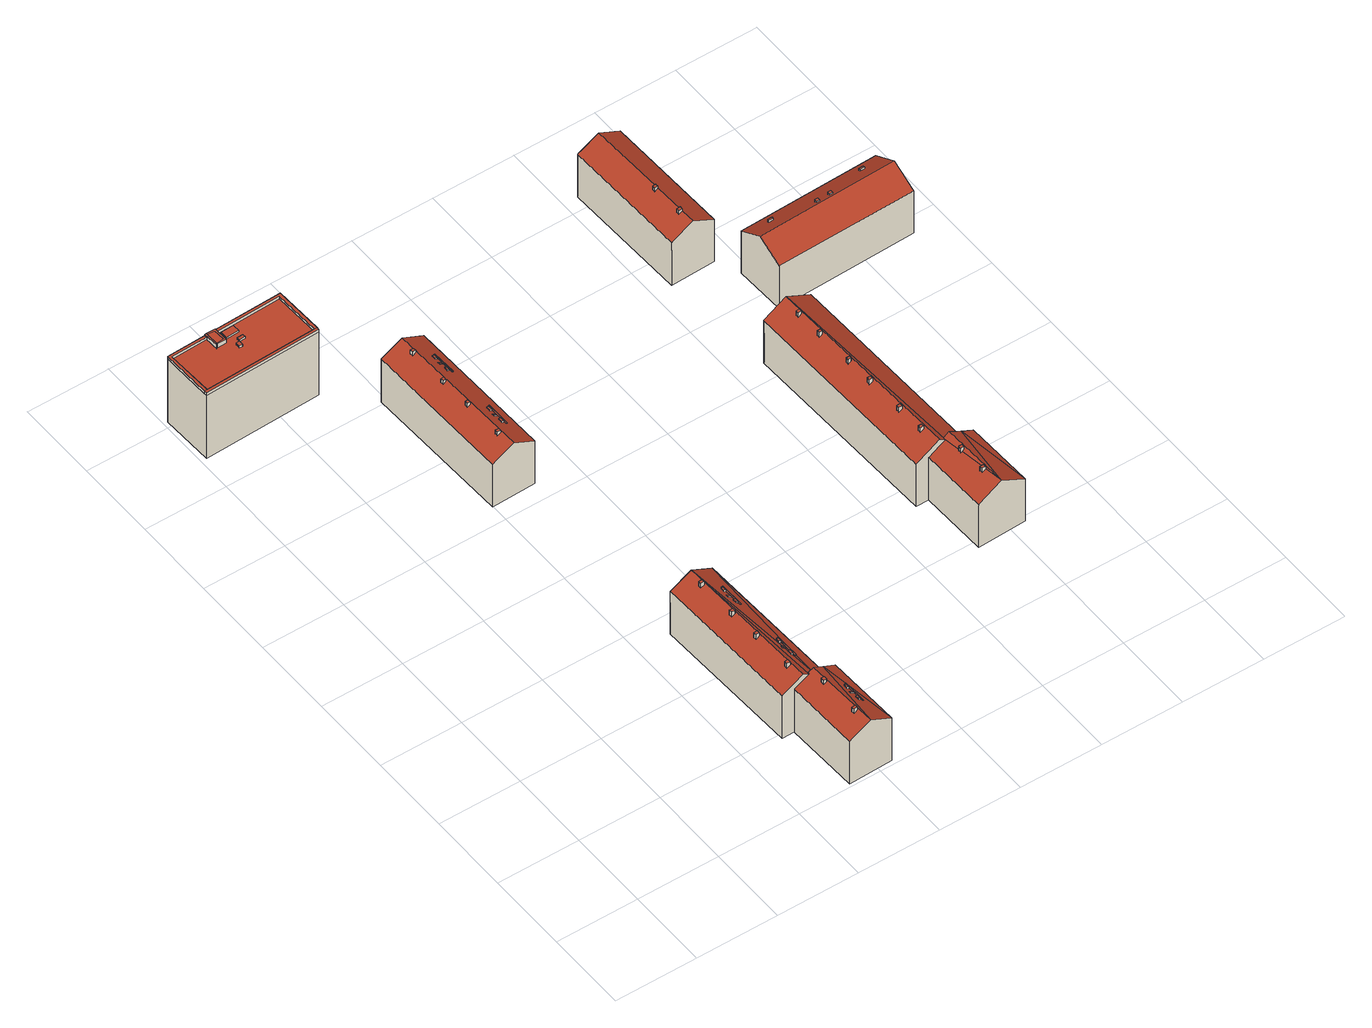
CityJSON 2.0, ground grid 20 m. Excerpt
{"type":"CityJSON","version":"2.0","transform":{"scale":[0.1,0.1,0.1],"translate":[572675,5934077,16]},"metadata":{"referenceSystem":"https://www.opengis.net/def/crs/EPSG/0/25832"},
"CityObjects":{
"building1":{"type":"Building","attributes":{"Grundfläche 2D":"359.715351","Grundhöhe NN":"16.833"},"children":["building1-1","building1-2","building1-3","building1-4","building1-5","building1-6","building1-7"],"geometry":[{"type":"MultiSurface","lod":"3","boundaries":[[[0,1,2,3,4,5,6]],[[7,8,9,10,11,12,13]],[[8,14,15,5,4,9]],[[16,17,18,19,20,21,22,23,24,25]],[[3,2,16,25]],[[4,3,25,24]],[[26,27,6,5]],[[27,18,0,6]],[[18,17,1,0]],[[10,9,23,22]],[[11,10,22,21]],[[19,28,7,13]],[[28,29,8,7]],[[30,26,5,15]],[[24,23,9,4]],[[29,31,14,8]],[[31,30,15,14]],[[30,31,32,33]],[[27,26,30,33,34]],[[28,19,18,27,34,35]],[[31,29,28,35,32]],[[34,33,32,35]]],"semantics":{"surfaces":[{"type":"RoofSurface"},{"type":"WallSurface"},{"type":"GroundSurface"}],"values":[0,0,0,0,1,1,1,1,1,1,1,1,1,1,1,1,1,1,1,1,1,2]}}]},
"building1-1":{"type":"BuildingInstallation","parents":["building1"],"geometry":[{"type":"MultiSurface","lod":"3","boundaries":[[[36,37,38,39,40,41]],[[41,40,42,43]],[[19,13,12,39,38,44]],[[12,11,21,42,40,39]]],"semantics":{"surfaces":[{"type":"RoofSurface"},{"type":"WallSurface"}],"values":[0,1,1,1]}}]},
"building1-2":{"type":"BuildingInstallation","parents":["building1"],"geometry":[{"type":"MultiSurface","lod":"3","boundaries":[[[45,46,47,48]],[[49,50,48,47]],[[45,48,50,51]],[[46,45,51,52]],[[52,49,47,46]]],"semantics":{"surfaces":[{"type":"RoofSurface"},{"type":"WallSurface"}],"values":[0,1,1,1,1]}}]},
"building1-3":{"type":"BuildingInstallation","parents":["building1"],"geometry":[{"type":"MultiSurface","lod":"3","boundaries":[[[53,54,55,56]],[[56,55,57,58]],[[53,56,58,59]],[[54,53,59,60]],[[55,54,60,57]]],"semantics":{"surfaces":[{"type":"RoofSurface"},{"type":"WallSurface"}],"values":[0,1,1,1,1]}}]},
"building1-4":{"type":"BuildingInstallation","parents":["building1"],"geometry":[{"type":"MultiSurface","lod":"3","boundaries":[[[38,37,61,62,36,41,63,64]],[[63,41,43,65]],[[64,63,65,16,2,1]],[[1,17,44,38,64]]],"semantics":{"surfaces":[{"type":"RoofSurface"},{"type":"WallSurface"}],"values":[0,1,1,1]}}]},
"building1-5":{"type":"BuildingInstallation","parents":["building1"],"geometry":[{"type":"MultiSurface","lod":"3","boundaries":[[[66,67,68,69]],[[69,68,70,71]],[[66,69,71,72]],[[67,66,72,73]],[[68,67,73,70]]],"semantics":{"surfaces":[{"type":"RoofSurface"},{"type":"WallSurface"}],"values":[0,1,1,1,1]}}]},
"building1-6":{"type":"BuildingInstallation","parents":["building1"],"geometry":[{"type":"MultiSurface","lod":"3","boundaries":[[[36,62,61,37]]],"semantics":{"surfaces":[{"type":"RoofSurface"}],"values":[0]}}]},
"building1-7":{"type":"BuildingInstallation","parents":["building1"],"geometry":[{"type":"MultiSurface","lod":"3","boundaries":[[[74,75,76,77]],[[74,78,79,75]],[[76,75,79,80]],[[77,76,80,81]],[[74,77,81,78]],[[79,78,81,80]]],"semantics":{"surfaces":[{"type":"RoofSurface"},{"type":"WallSurface"},{"type":"OuterCeilingSurface"}],"values":[0,1,1,1,1,2]}}]},
"building2":{"type":"Building","attributes":{"Grundfläche 2D":"579.893067","Grundhöhe NN":"16.696"},"children":["building2-1","building2-2","building2-3","building2-4","building2-5","building2-6","building2-7","building2-8","building2-9","building2-10","building2-11","building2-12","building2-13","building2-14","building2-15","building2-16","building2-17","building2-18"],"geometry":[{"type":"Solid","lod":"3","boundaries":[[[[82,83,84,85,86]],[[87,88,82,86,89]],[[90,91,82,88,92,93,94]],[[95,96,92]],[[91,90,94,93,92,96,82]],[[97,98,99]],[[98,100,99]],[[101,102,99,100,103,104,89]],[[105,98,97]],[[84,83,106,107]],[[89,86,85,84,107,108,101]],[[96,95,109,110]],[[106,83,82,96,110]],[[102,101,108,111]],[[97,99,102,111,112]],[[105,97,112,113]],[[92,88,103,100,98,105,113,109,95]],[[103,88,87,104]],[[87,89,104]],[[112,111,108,107,106,110,109,113]]]],"semantics":{"surfaces":[{"type":"RoofSurface"},{"type":"WallSurface"},{"type":"GroundSurface"}],"values":[[0,0,0,0,0,0,0,0,0,1,1,1,1,1,1,1,1,1,1,2]]}}]},
"building2-1":{"type":"BuildingInstallation","parents":["building2"],"geometry":[{"type":"MultiSurface","lod":"3","boundaries":[[[114,115,116,117]],[[117,116,118,119]],[[114,117,119,120]],[[115,114,120,121]],[[116,115,121,118]]],"semantics":{"surfaces":[{"type":"RoofSurface"},{"type":"WallSurface"}],"values":[0,1,1,1,1]}}]},
"building2-2":{"type":"BuildingInstallation","parents":["building2"],"geometry":[{"type":"MultiSurface","lod":"3","boundaries":[[[122,123,124,125]],[[125,124,126,127]],[[122,125,127,128]],[[123,122,128,129]],[[124,123,129,126]]],"semantics":{"surfaces":[{"type":"RoofSurface"},{"type":"WallSurface"}],"values":[0,1,1,1,1]}}]},
"building2-3":{"type":"BuildingInstallation","parents":["building2"],"geometry":[{"type":"MultiSurface","lod":"3","boundaries":[[[130,131,132,133,134]],[[135,136,132,131]],[[136,137,138,134,133,132]],[[138,139,130,134]],[[130,139,135,131]]],"semantics":{"surfaces":[{"type":"RoofSurface"},{"type":"WallSurface"}],"values":[0,1,1,1,1]}}]},
"building2-4":{"type":"BuildingInstallation","parents":["building2"],"geometry":[{"type":"MultiSurface","lod":"3","boundaries":[[[140,141,142,143]],[[143,142,144,145]],[[140,143,145,146]],[[141,140,146,147]],[[142,141,147,144]]],"semantics":{"surfaces":[{"type":"RoofSurface"},{"type":"WallSurface"}],"values":[0,1,1,1,1]}}]},
"building2-5":{"type":"BuildingInstallation","parents":["building2"],"geometry":[{"type":"MultiSurface","lod":"3","boundaries":[[[148,149,150,151]],[[151,150,152,153]],[[148,151,153,154]],[[149,148,154,155]],[[150,149,155,152]]],"semantics":{"surfaces":[{"type":"RoofSurface"},{"type":"WallSurface"}],"values":[0,1,1,1,1]}}]},
"building2-6":{"type":"BuildingInstallation","parents":["building2"],"geometry":[{"type":"MultiSurface","lod":"3","boundaries":[[[156,157,158,159,160,161]],[[157,156,162,163]],[[164,159,158,157,163,94]],[[160,159,164,165]],[[162,156,161,160,165,93]]],"semantics":{"surfaces":[{"type":"RoofSurface"},{"type":"WallSurface"}],"values":[0,1,1,1,1]}}]},
"building2-7":{"type":"BuildingInstallation","parents":["building2"],"geometry":[{"type":"MultiSurface","lod":"3","boundaries":[[[166,167,168,169]],[[170,166,169,171]],[[172,167,166,170,173,91]],[[174,171,169,168,175,90]],[[170,171,174,173]],[[168,167,172,175]]],"semantics":{"surfaces":[{"type":"RoofSurface"},{"type":"WallSurface"}],"values":[0,0,1,1,1,1]}}]},
"building2-8":{"type":"BuildingInstallation","parents":["building2"],"geometry":[{"type":"MultiSurface","lod":"3","boundaries":[[[176,177,178,179]],[[179,180,176]],[[179,178,181,180]],[[178,177,181]]],"semantics":{"surfaces":[{"type":"RoofSurface"},{"type":"WallSurface"}],"values":[0,1,1,1]}}]},
"building2-9":{"type":"BuildingInstallation","parents":["building2"],"geometry":[{"type":"MultiSurface","lod":"3","boundaries":[[[182,183,184,185]],[[185,184,186,187]],[[182,185,187,188]],[[183,182,188,189]],[[184,183,189,186]]],"semantics":{"surfaces":[{"type":"RoofSurface"},{"type":"WallSurface"}],"values":[0,1,1,1,1]}}]},
"building2-10":{"type":"BuildingInstallation","parents":["building2"],"geometry":[{"type":"MultiSurface","lod":"3","boundaries":[[[190,191,192,193]],[[191,190,194,195]],[[193,192,196,197]],[[192,191,195,196]],[[190,193,197,194]]],"semantics":{"surfaces":[{"type":"RoofSurface"},{"type":"WallSurface"}],"values":[0,1,1,1,1]}}]},
"building2-11":{"type":"BuildingInstallation","parents":["building2"],"geometry":[{"type":"MultiSurface","lod":"3","boundaries":[[[198,199,200,201]],[[201,200,202,203]],[[198,201,203,204]],[[199,198,204,205]],[[200,199,205,202]]],"semantics":{"surfaces":[{"type":"RoofSurface"},{"type":"WallSurface"}],"values":[0,1,1,1,1]}}]},
"building2-12":{"type":"BuildingInstallation","parents":["building2"],"geometry":[{"type":"MultiSurface","lod":"3","boundaries":[[[206,207,208,209]],[[207,206,210,211]],[[209,208,212,213]],[[206,209,213,210]],[[208,207,211,212]]],"semantics":{"surfaces":[{"type":"RoofSurface"},{"type":"WallSurface"}],"values":[0,1,1,1,1]}}]},
"building2-13":{"type":"BuildingInstallation","parents":["building2"],"geometry":[{"type":"MultiSurface","lod":"3","boundaries":[[[214,215,216,217]],[[218,216,215,219]],[[214,220,219,215]],[[218,221,217,216]],[[221,220,214,217]]],"semantics":{"surfaces":[{"type":"RoofSurface"},{"type":"WallSurface"}],"values":[0,1,1,1,1]}}]},
"building2-14":{"type":"BuildingInstallation","parents":["building2"],"geometry":[{"type":"MultiSurface","lod":"3","boundaries":[[[222,223,224,225]],[[225,224,226,227]],[[222,225,227,228]],[[223,222,228,229]],[[224,223,229,226]]],"semantics":{"surfaces":[{"type":"RoofSurface"},{"type":"WallSurface"}],"values":[0,1,1,1,1]}}]},
"building2-15":{"type":"BuildingInstallation","parents":["building2"],"geometry":[{"type":"MultiSurface","lod":"3","boundaries":[[[230,231,232,233]],[[233,232,234,235]],[[230,233,235,236]],[[231,230,236,237]],[[232,231,237,234]]],"semantics":{"surfaces":[{"type":"RoofSurface"},{"type":"WallSurface"}],"values":[0,1,1,1,1]}}]},
"building2-16":{"type":"BuildingInstallation","parents":["building2"],"geometry":[{"type":"MultiSurface","lod":"3","boundaries":[[[238,239,240,241]],[[241,240,242,243]],[[243,244,238,241]],[[238,244,245,239]],[[245,242,240,239]]],"semantics":{"surfaces":[{"type":"RoofSurface"},{"type":"WallSurface"}],"values":[0,1,1,1,1]}}]},
"building2-17":{"type":"BuildingInstallation","parents":["building2"],"geometry":[{"type":"MultiSurface","lod":"3","boundaries":[[[219,220,246,247,248,249]],[[250,249,248]],[[219,220,246,220,219,249]],[[251,247,246]],[[251,250,248,247]]],"semantics":{"surfaces":[{"type":"RoofSurface"},{"type":"WallSurface"}],"values":[0,1,1,1,1]}}]},
"building2-18":{"type":"BuildingInstallation","parents":["building2"],"geometry":[{"type":"MultiSurface","lod":"3","boundaries":[[[252,253,254,255]],[[256,257,255,254]],[[257,258,252,255]],[[253,252,258,259]],[[254,253,259,256]]],"semantics":{"surfaces":[{"type":"RoofSurface"},{"type":"WallSurface"}],"values":[0,1,1,1,1]}}]},
"building3":{"type":"Building","attributes":{"Grundfläche 2D":"387.529180","Grundhöhe NN":"16.833"},"children":["building3-1","building3-2","building3-3","building3-4","building3-5","building3-6","building3-7","building3-8","building3-9","building3-10","building3-11","building3-12"],"geometry":[{"type":"Solid","lod":"3","boundaries":[[[[260,261,262,263]],[[264,260,263,265]],[[265,263,262,266,267]],[[264,265,267,268]],[[261,260,264,268,269]],[[262,261,269,266]],[[267,266,269,268]]]],"semantics":{"surfaces":[{"type":"RoofSurface"},{"type":"WallSurface"},{"type":"GroundSurface"}],"values":[[0,0,1,1,1,1,2]]}}]},
"building3-1":{"type":"BuildingInstallation","parents":["building3"],"geometry":[{"type":"MultiSurface","lod":"3","boundaries":[[[270,271,272,273]],[[273,272,274,275]],[[270,273,275,276]],[[271,270,276,277]],[[272,271,277,274]]],"semantics":{"surfaces":[{"type":"RoofSurface"},{"type":"WallSurface"}],"values":[0,1,1,1,1]}}]},
"building3-2":{"type":"BuildingInstallation","parents":["building3"],"geometry":[{"type":"MultiSurface","lod":"3","boundaries":[[[278,279,280,281]],[[281,280,282,283]],[[278,281,283,284]],[[279,278,284,285]],[[280,279,285,282]]],"semantics":{"surfaces":[{"type":"RoofSurface"},{"type":"WallSurface"}],"values":[0,1,1,1,1]}}]},
"building3-3":{"type":"BuildingInstallation","parents":["building3"],"geometry":[{"type":"MultiSurface","lod":"3","boundaries":[[[286,287,288,289]],[[289,288,290,291]],[[286,289,291,292]],[[287,286,292,293]],[[288,287,293,290]]],"semantics":{"surfaces":[{"type":"RoofSurface"},{"type":"WallSurface"}],"values":[0,1,1,1,1]}}]},
"building3-4":{"type":"BuildingInstallation","parents":["building3"],"geometry":[{"type":"MultiSurface","lod":"3","boundaries":[[[294,295,296,297]],[[297,296,298,299]],[[294,297,299,300]],[[295,294,300,301]],[[296,295,301,298]]],"semantics":{"surfaces":[{"type":"RoofSurface"},{"type":"WallSurface"}],"values":[0,1,1,1,1]}}]},
"building3-5":{"type":"BuildingInstallation","parents":["building3"],"geometry":[{"type":"MultiSurface","lod":"3","boundaries":[[[302,303,304,305]],[[305,304,306,307]],[[302,305,307,308]],[[303,302,308,309]],[[304,303,309,306]]],"semantics":{"surfaces":[{"type":"RoofSurface"},{"type":"WallSurface"}],"values":[0,1,1,1,1]}}]},
"building3-6":{"type":"BuildingInstallation","parents":["building3"],"geometry":[{"type":"MultiSurface","lod":"3","boundaries":[[[310,311,312,313]],[[313,312,314,315]],[[310,313,315,316]],[[311,310,316,317]],[[312,311,317,314]]],"semantics":{"surfaces":[{"type":"RoofSurface"},{"type":"WallSurface"}],"values":[0,1,1,1,1]}}]},
"building3-7":{"type":"BuildingInstallation","parents":["building3"],"geometry":[{"type":"MultiSurface","lod":"3","boundaries":[[[318,319,320,321]],[[321,320,322,323]],[[318,321,323,324]],[[319,318,324,325]],[[320,319,325,322]]],"semantics":{"surfaces":[{"type":"RoofSurface"},{"type":"WallSurface"}],"values":[0,1,1,1,1]}}]},
"building3-8":{"type":"BuildingInstallation","parents":["building3"],"geometry":[{"type":"MultiSurface","lod":"3","boundaries":[[[326,327,328,329]],[[329,328,330,331]],[[326,329,331,332]],[[327,326,332,333]],[[328,327,333,330]]],"semantics":{"surfaces":[{"type":"RoofSurface"},{"type":"WallSurface"}],"values":[0,1,1,1,1]}}]},
"building3-9":{"type":"BuildingInstallation","parents":["building3"],"geometry":[{"type":"MultiSurface","lod":"3","boundaries":[[[334,335,336,337]],[[338,339,337,336]],[[334,337,339,340]],[[340,341,335,334]],[[336,335,341,338]]],"semantics":{"surfaces":[{"type":"RoofSurface"},{"type":"WallSurface"}],"values":[0,1,1,1,1]}}]},
"building3-10":{"type":"BuildingInstallation","parents":["building3"],"geometry":[{"type":"MultiSurface","lod":"3","boundaries":[[[342,343,344,345]],[[345,344,346,347]],[[342,345,347,348]],[[343,342,348,349]],[[344,343,349,346]]],"semantics":{"surfaces":[{"type":"RoofSurface"},{"type":"WallSurface"}],"values":[0,1,1,1,1]}}]},
"building3-11":{"type":"BuildingInstallation","parents":["building3"],"geometry":[{"type":"MultiSurface","lod":"3","boundaries":[[[350,351,352,353]],[[353,352,354]],[[350,353,354,355]],[[350,355,351]]],"semantics":{"surfaces":[{"type":"RoofSurface"},{"type":"WallSurface"}],"values":[0,1,1,1]}}]},
"building3-12":{"type":"BuildingInstallation","parents":["building3"],"geometry":[{"type":"MultiSurface","lod":"3","boundaries":[[[356,357,358,359]],[[358,357,360,361]],[[359,358,361,362]],[[356,359,362,363]],[[357,356,363,360]]],"semantics":{"surfaces":[{"type":"RoofSurface"},{"type":"WallSurface"}],"values":[0,1,1,1,1]}}]},
"building4":{"type":"Building","attributes":{"Grundfläche 2D":"785.552414","Grundhöhe NN":"16.838"},"children":["building4-1","building4-2","building4-3","building4-4","building4-5","building4-6","building4-7","building4-8"],"geometry":[{"type":"Solid","lod":"3","boundaries":[[[[364,365,366,367,368,369,370]],[[371,372,365]],[[372,373,365]],[[366,365,373,374,368,367]],[[375,372,371]],[[376,377,378,379,380]],[[379,368,374,380]],[[381,382,383,380,374]],[[364,370,384,385]],[[371,365,364,385,386]],[[375,371,386,387]],[[381,374,373,372,375,387,388,382]],[[369,368,379,378,377,389,384,370]],[[383,382,388,390]],[[376,380,383,390,391]],[[377,376,391,389]],[[391,390,388,387,386,385,384,389]]]],"semantics":{"surfaces":[{"type":"RoofSurface"},{"type":"WallSurface"},{"type":"GroundSurface"}],"values":[[0,0,0,0,0,0,0,0,1,1,1,1,1,1,1,1,2]]}}]},
"building4-1":{"type":"BuildingInstallation","parents":["building4"],"geometry":[{"type":"MultiSurface","lod":"3","boundaries":[[[392,393,394,395,396]],[[394,393,392,397,367,398]],[[398,399,395,394]],[[366,400,396,395,399]],[[400,397,392,396]]],"semantics":{"surfaces":[{"type":"RoofSurface"},{"type":"WallSurface"}],"values":[0,1,1,1,1]}}]},
"building4-2":{"type":"BuildingInstallation","parents":["building4"],"geometry":[{"type":"MultiSurface","lod":"3","boundaries":[[[401,402,403,404]],[[401,405,406,402]],[[406,407,403,402]],[[408,404,403,407]],[[408,405,401,404]]],"semantics":{"surfaces":[{"type":"RoofSurface"},{"type":"WallSurface"}],"values":[0,1,1,1,1]}}]},
"building4-3":{"type":"BuildingInstallation","parents":["building4"],"geometry":[{"type":"MultiSurface","lod":"3","boundaries":[[[409,410,411,412]],[[412,411,413,414]],[[409,412,414,415]],[[410,409,415,416]],[[411,410,416,413]]],"semantics":{"surfaces":[{"type":"RoofSurface"},{"type":"WallSurface"}],"values":[0,1,1,1,1]}}]},
"building4-4":{"type":"BuildingInstallation","parents":["building4"],"geometry":[{"type":"MultiSurface","lod":"3","boundaries":[[[417,418,419,420]],[[420,419,421,422]],[[417,420,422,423]],[[418,417,423,424]],[[419,418,424,421]]],"semantics":{"surfaces":[{"type":"RoofSurface"},{"type":"WallSurface"}],"values":[0,1,1,1,1]}}]},
"building4-5":{"type":"BuildingInstallation","parents":["building4"],"geometry":[{"type":"MultiSurface","lod":"3","boundaries":[[[425,426,427,428]],[[429,426,425,430,431]],[[429,432,427,426]],[[428,427,432,433]],[[433,430,425,428]]],"semantics":{"surfaces":[{"type":"RoofSurface"},{"type":"WallSurface"}],"values":[0,1,1,1,1]}}]},
"building4-6":{"type":"BuildingInstallation","parents":["building4"],"geometry":[{"type":"MultiSurface","lod":"3","boundaries":[[[434,435,436,437,438,439]],[[437,436,440,441]],[[442,439,438,437,441,443]],[[434,439,442,444]],[[440,436,435,434,444,445]]],"semantics":{"surfaces":[{"type":"RoofSurface"},{"type":"WallSurface"}],"values":[0,1,1,1,1]}}]},
"building4-7":{"type":"BuildingInstallation","parents":["building4"],"geometry":[{"type":"MultiSurface","lod":"3","boundaries":[[[446,447,448,449]],[[449,448,450,451]],[[446,449,451,452]],[[447,446,452,453]],[[448,447,453,450]]],"semantics":{"surfaces":[{"type":"RoofSurface"},{"type":"WallSurface"}],"values":[0,1,1,1,1]}}]},
"building4-8":{"type":"BuildingInstallation","parents":["building4"],"geometry":[{"type":"MultiSurface","lod":"3","boundaries":[[[454,455,456,457]],[[457,456,458,459]],[[454,457,459,460]],[[455,454,460,461]],[[456,455,461,458]]],"semantics":{"surfaces":[{"type":"RoofSurface"},{"type":"WallSurface"}],"values":[0,1,1,1,1]}}]},
"building5":{"type":"Building","attributes":{"Grundfläche 2D":"328.225046","Grundhöhe NN":"16.892"},"children":["building5-1","building5-2"],"geometry":[{"type":"Solid","lod":"3","boundaries":[[[[462,463,464,465,466,467,468,469,470]],[[471,472,464,463,473,462,470,469,468]],[[473,463,462]],[[467,466,474,475]],[[471,468,467,475,476]],[[472,471,476,477]],[[466,465,464,472,477,478,474]],[[477,476,475,474,478]]]],"semantics":{"surfaces":[{"type":"RoofSurface"},{"type":"WallSurface"},{"type":"GroundSurface"}],"values":[[0,0,0,1,1,1,1,2]]}}]},
"building5-1":{"type":"BuildingInstallation","parents":["building5"],"geometry":[{"type":"MultiSurface","lod":"3","boundaries":[[[479,480,481,482,483]],[[481,480,484,469]],[[482,481,469,470]],[[483,482,470,485]],[[484,480,479,483,485,486]]],"semantics":{"surfaces":[{"type":"RoofSurface"},{"type":"WallSurface"}],"values":[0,1,1,1,1]}}]},
"building5-2":{"type":"BuildingInstallation","parents":["building5"],"geometry":[{"type":"MultiSurface","lod":"3","boundaries":[[[487,488,489,490,491,492]],[[493,494,490,489]],[[494,495,462,496,492,491,490]],[[496,473,497,488,487,492]],[[488,497,463,493,489]]],"semantics":{"surfaces":[{"type":"RoofSurface"},{"type":"WallSurface"}],"values":[0,1,1,1,1]}}]},
"building6":{"type":"Building","attributes":{"Grundfläche 2D":"417.077220","Grundhöhe NN":"16.830"},"children":["building6-1","building6-2","building6-3","building6-4"],"geometry":[{"type":"Solid","lod":"3","boundaries":[[[[498,499,500,501]],[[502,498,501,503]],[[503,501,500,504,505]],[[502,503,505,506]],[[499,498,502,506,507]],[[500,499,507,504]],[[505,504,507,506]]]],"semantics":{"surfaces":[{"type":"RoofSurface"},{"type":"WallSurface"},{"type":"GroundSurface"}],"values":[[0,0,1,1,1,1,2]]}}]},
"building6-1":{"type":"BuildingInstallation","parents":["building6"],"geometry":[{"type":"MultiSurface","lod":"3","boundaries":[[[508,509,510,511]],[[511,510,512,513]],[[508,511,513,514]],[[509,508,514,515]],[[510,509,515,512]]],"semantics":{"surfaces":[{"type":"RoofSurface"},{"type":"WallSurface"}],"values":[0,1,1,1,1]}}]},
"building6-2":{"type":"BuildingInstallation","parents":["building6"],"geometry":[{"type":"MultiSurface","lod":"3","boundaries":[[[516,517,518,519]],[[519,518,520,521]],[[516,519,521,522]],[[517,516,522,523]],[[518,517,523,520]]],"semantics":{"surfaces":[{"type":"RoofSurface"},{"type":"WallSurface"}],"values":[0,1,1,1,1]}}]},
"building6-3":{"type":"BuildingInstallation","parents":["building6"],"geometry":[{"type":"MultiSurface","lod":"3","boundaries":[[[524,525,526,527]],[[527,526,528,529]],[[524,527,529,530]],[[525,524,530,531]],[[526,525,531,528]]],"semantics":{"surfaces":[{"type":"RoofSurface"},{"type":"WallSurface"}],"values":[0,1,1,1,1]}}]},
"building6-4":{"type":"BuildingInstallation","parents":["building6"],"geometry":[{"type":"MultiSurface","lod":"3","boundaries":[[[532,533,534,535]],[[535,534,536,537]],[[532,535,537,538]],[[533,532,538,539]],[[534,533,539,536]]],"semantics":{"surfaces":[{"type":"RoofSurface"},{"type":"WallSurface"}],"values":[0,1,1,1,1]}}]}
},
"vertices":[
[129,1616,199],[129,1615,199],[129,1609,199],[287,1615,199],[291,1501,199],[298,1501,199],[294,1621,199],[10,1612,199],[13,1492,199],[20,1492,199],[16,1606,199],[104,1609,199],[103,1614,199],[104,1615,199],[14,1485,199],[298,1495,199],[129,1609,192],[129,1615,192],[129,1616,192],[104,1615,192],[103,1614,192],[104,1609,192],[16,1606,192],[20,1492,192],[291,1501,192],[287,1615,192],[298,1501,192],[294,1621,192],[10,1612,192],[13,1492,192],[298,1495,192],[14,1485,192],[14,1485,8],[298,1495,8],[294,1621,8],[10,1612,8],
[108,1581,203],[107,1611,203],[107,1615,203],[103,1614,203],[105,1577,203],[108,1578,203],[105,1577,192],[108,1578,192],[107,1615,192],
[167,1606,197],[137,1605,197],[137,1587,197],[168,1588,197],[137,1587,192],[168,1588,192],[167,1606,192],[137,1605,192],
[154,1566,197],[168,1567,197],[168,1574,197],[154,1574,197],[168,1574,192],[154,1574,192],[154,1566,192],[168,1567,192],
[125,1611,203],[126,1582,203],[130,1578,203],[129,1615,203],[130,1578,192],
[143,1563,198],[143,1552,198],[151,1552,198],[151,1563,198],[151,1552,192],[151,1563,192],[143,1563,192],[143,1552,192],
[125,1616,40],[178,1617,40],[177,1633,40],[124,1631,40],[125,1616,38],[178,1617,38],[177,1633,38],[124,1631,38],
[535,554,158],[481,552,130],[494,188,130],[524,189,146],[547,190,158],[562,190,149],[562,194,149],[561,190,150],[566,280,146],[566,286,146],[576,194,142],[569,258,145],[568,268,146],[600,195,130],[587,555,130],[636,11,130],[600,195,145],[584,9,158],[576,194,158],[524,189,131],[530,8,130],[562,194,151],[562,190,151],[630,196,130],[481,552,7],[494,188,7],[524,189,7],[600,195,7],[587,555,7],[530,8,7],[636,11,7],[630,196,7],
[532,507,166],[532,514,166],[524,514,166],[524,507,166],[524,514,152],[524,507,152],[532,507,156],[532,514,156],
[573,253,144],[576,253,144],[574,313,144],[571,313,144],[574,313,142],[571,313,143],[573,253,143],[576,253,142],
[528,407,166],[536,407,166],[536,414,166],[531,414,166],[527,414,166],[536,407,156],[536,414,156],[531,414,154],[527,414,152],[528,407,152],
[542,236,166],[534,235,166],[534,228,166],[542,228,166],[534,228,152],[542,228,157],[542,236,157],[534,235,152],
[564,477,149],[563,486,149],[559,486,149],[559,477,149],[559,486,147],[559,477,147],[564,477,144],[563,486,144],
[571,258,149],[571,268,149],[568,268,149],[567,268,149],[567,258,149],[569,258,149],[571,258,144],[571,268,144],[567,268,146],[567,258,146],
[566,286,147],[562,286,149],[562,280,149],[566,280,147],[570,286,145],[570,280,145],[562,286,148],[570,286,144],[570,280,144],[562,280,148],
[564,492,144],[566,431,144],[569,431,144],[567,492,144],[567,492,142],[569,431,142],
[530,335,166],[531,328,166],[539,328,166],[539,336,166],[539,328,157],[539,336,157],[530,335,152],[531,328,152],
[564,464,145],[556,464,150],[556,458,150],[564,458,145],[564,464,144],[556,464,149],[556,458,149],[564,458,144],
[565,307,150],[565,298,150],[570,298,150],[570,308,150],[570,298,144],[570,308,144],[565,307,146],[565,298,146],
[560,446,149],[561,437,149],[565,437,149],[565,446,149],[560,446,147],[561,437,147],[565,437,144],[565,446,144],
[608,101,144],[608,106,144],[600,106,148],[600,101,149],[600,106,147],[608,106,143],[608,101,143],[600,101,148],
[607,88,149],[603,88,149],[603,78,149],[607,78,149],[603,78,146],[607,78,144],[607,88,144],[603,88,146],
[602,127,149],[602,117,149],[606,117,149],[606,127,149],[606,117,144],[606,127,144],[602,127,146],[602,117,146],
[570,48,165],[578,49,165],[578,56,165],[569,55,165],[578,56,156],[569,55,152],[570,48,152],[578,49,156],
[609,73,143],[612,73,143],[610,133,143],[607,133,143],[610,133,141],[612,73,142],
[567,156,165],[567,148,165],[574,148,165],[574,156,165],[574,148,157],[574,156,157],[567,156,153],[567,148,152],
[441,1408,160],[388,1407,132],[399,1042,132],[452,1043,160],[495,1410,132],[505,1045,132],[399,1042,8],[505,1045,8],[495,1410,8],[388,1407,8],
[434,1268,165],[435,1261,165],[442,1261,165],[442,1269,165],[442,1261,158],[442,1269,158],[434,1268,154],[435,1261,154],
[476,1140,147],[468,1140,151],[469,1134,151],[476,1134,147],[469,1134,150],[476,1134,146],[476,1140,146],[468,1140,150],
[475,1286,145],[478,1286,145],[476,1346,145],[473,1346,145],[476,1346,143],[473,1346,144],[475,1286,144],[478,1286,143],
[470,1331,151],[470,1340,151],[466,1340,151],[466,1331,151],[466,1340,148],[466,1331,148],[470,1331,146],[470,1340,146],
[476,1122,151],[472,1122,151],[472,1112,151],[476,1112,151],[472,1112,148],[476,1112,146],[476,1122,146],[472,1122,148],
[437,1189,165],[437,1182,165],[445,1182,165],[444,1190,165],[445,1182,158],[444,1190,158],[437,1189,154],[437,1182,154],
[448,1083,165],[448,1090,165],[440,1090,165],[440,1083,165],[440,1090,154],[440,1083,154],[448,1083,158],[448,1090,158],
[476,1152,151],[475,1162,151],[471,1162,151],[471,1152,151],[471,1162,148],[471,1152,148],[476,1152,146],[475,1162,146],
[440,1361,165],[439,1368,165],[431,1368,165],[432,1360,165],[431,1368,154],[432,1360,154],[440,1361,158],[439,1368,158],
[471,1300,151],[467,1300,151],[467,1291,151],[471,1291,151],[467,1291,148],[471,1291,146],[471,1300,146],[467,1300,148],
[481,1168,145],[477,1167,145],[479,1107,145],[482,1107,145],[482,1107,143],[481,1168,143],
[472,1319,146],[464,1319,150],[465,1313,150],[473,1313,146],[464,1319,149],[465,1313,149],[473,1313,145],[472,1319,145],
[1119,382,131],[1178,384,164],[1164,500,158],[1163,508,157],[1158,548,155],[1144,548,147],[1115,547,131],[1237,386,131],[1202,556,146],[1172,555,164],[1158,554,155],[1232,556,131],[1070,1045,131],[1084,546,131],[1115,547,148],[1144,548,164],[1127,1047,164],[1172,555,148],[1202,556,131],[1188,1048,131],[1115,547,8],[1119,382,8],[1237,386,8],[1232,556,8],[1202,556,8],[1084,546,8],[1188,1048,8],[1070,1045,8],
[1169,508,169],[1163,508,169],[1161,507,169],[1161,500,169],[1169,501,169],[1169,508,160],[1161,507,156],[1161,500,156],[1169,501,160],
[1164,431,169],[1172,431,169],[1171,438,169],[1163,438,169],[1164,431,156],[1172,431,161],[1171,438,161],[1163,438,156],
[1136,600,170],[1128,600,170],[1128,593,170],[1136,593,170],[1128,593,156],[1136,593,160],[1136,600,160],[1128,600,156],
[1131,759,170],[1131,767,170],[1123,767,170],[1123,759,170],[1123,767,156],[1123,759,156],[1131,759,160],[1131,767,161],
[1118,923,170],[1126,923,170],[1126,930,170],[1118,930,170],[1126,923,161],[1118,923,156],[1124,923,160],[1126,930,161],[1118,930,156],
[1121,829,170],[1122,829,170],[1129,830,170],[1129,836,170],[1122,836,170],[1121,836,170],[1129,830,161],[1129,836,161],[1121,836,156],[1122,836,157],[1121,829,156],[1122,829,157],
[1116,992,170],[1124,992,170],[1124,1000,170],[1116,999,170],[1124,1000,161],[1116,999,156],[1116,992,156],[1124,992,161],
[1126,670,170],[1126,663,170],[1134,663,170],[1134,671,170],[1134,663,161],[1134,671,161],[1126,670,156],[1126,663,156],
[1095,1441,161],[1095,1448,161],[1089,1633,161],[1039,1632,134],[1036,1632,132],[1045,1325,132],[1099,1326,161],[1098,1362,161],[1098,1369,161],[1152,1328,132],[1143,1635,132],[1095,1447,160],[1036,1632,9],[1045,1325,9],[1152,1328,9],[1143,1635,9],[1039,1632,9],
[1089,1362,167],[1089,1361,167],[1098,1362,167],[1098,1369,167],[1089,1368,167],[1089,1361,156],[1089,1368,156],[1089,1362,156],
[1095,1447,167],[1095,1448,167],[1087,1447,167],[1087,1440,167],[1092,1441,167],[1095,1441,167],[1087,1447,156],[1087,1440,156],[1092,1441,159],[1095,1441,160],[1095,1448,160],
[1519,1220,166],[1517,1281,131],[1178,1271,131],[1180,1210,166],[1521,1158,131],[1182,1148,131],[1178,1271,8],[1182,1148,8],[1521,1158,8],[1517,1281,8],
[1336,1222,165],[1336,1229,165],[1329,1229,165],[1329,1222,165],[1329,1229,157],[1329,1222,161],[1336,1222,161],[1336,1229,157],
[1239,1250,151],[1228,1250,151],[1228,1246,151],[1239,1246,151],[1228,1246,146],[1239,1246,146],[1239,1250,144],[1228,1250,144],
[1458,1253,151],[1469,1253,151],[1469,1257,151],[1458,1257,151],[1469,1257,144],[1458,1257,144],[1458,1253,146],[1469,1253,146],
[1362,1230,165],[1362,1223,165],[1369,1223,165],[1369,1230,165],[1369,1223,162],[1369,1230,158],[1362,1230,158],[1362,1223,162]
]}
